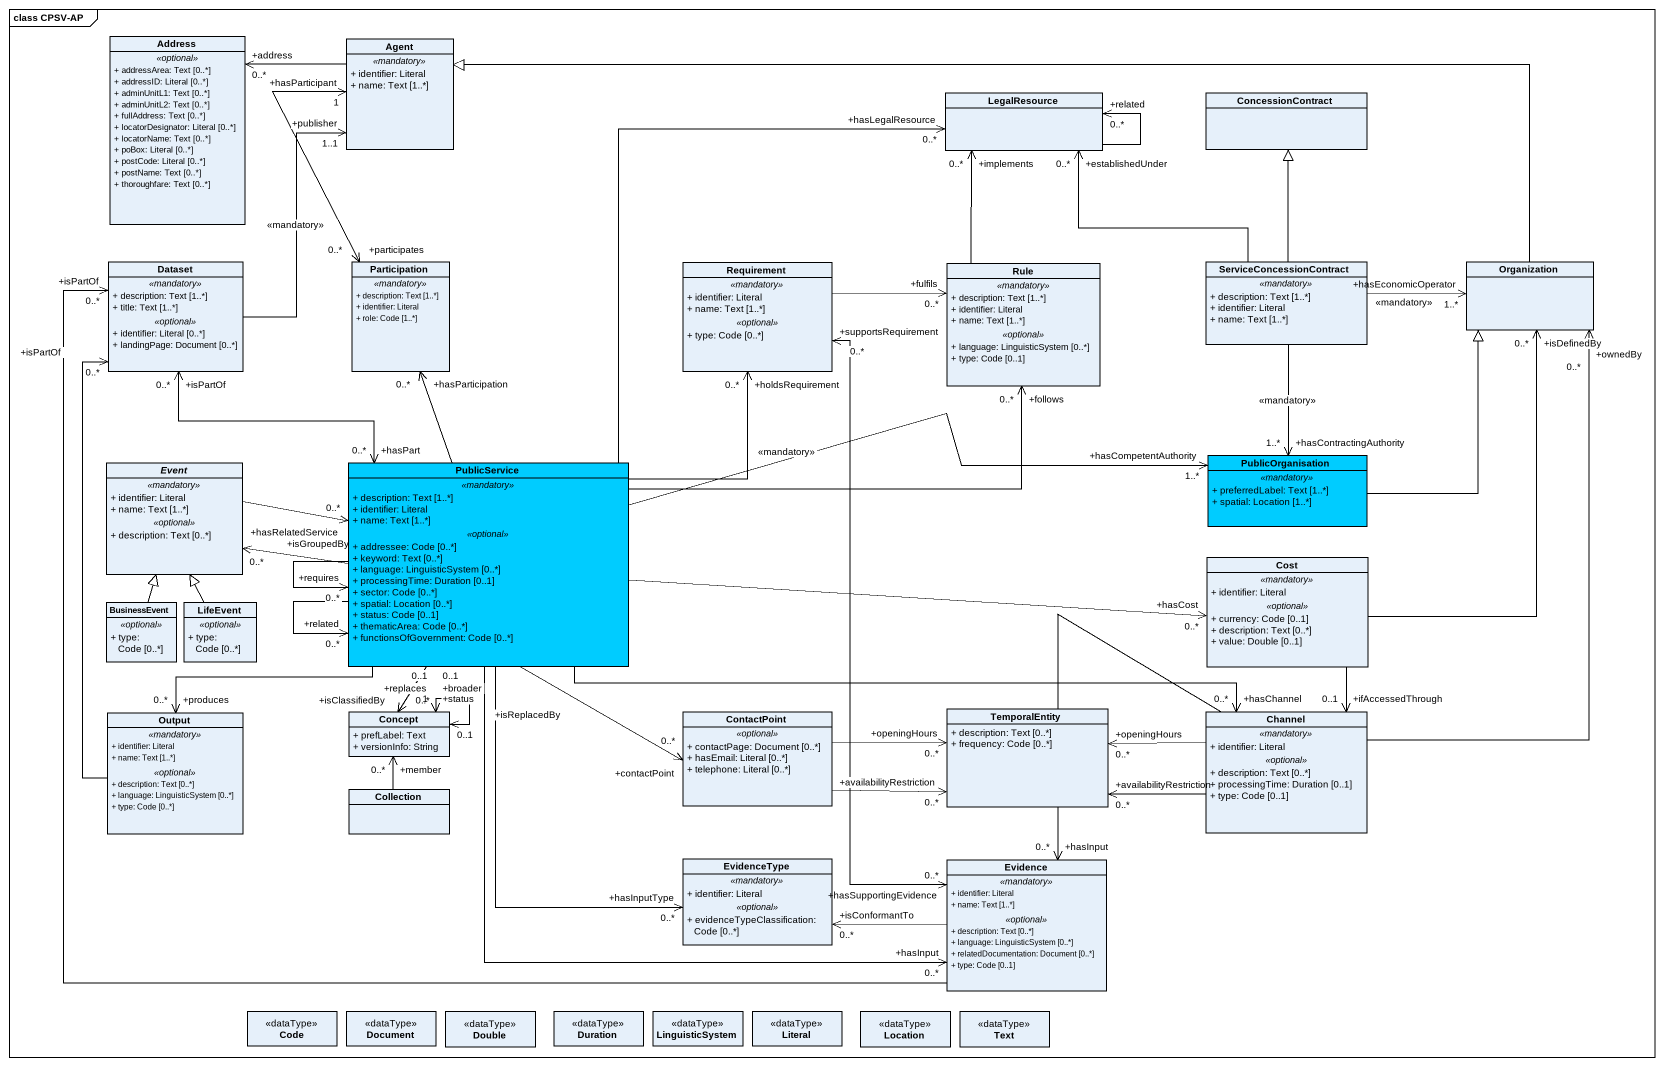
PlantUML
@startuml
mainframe class CPSV-AP
hide circle
hide empty members
skinparam classAttributeIconSize 0
class Address {
  .. <<optional>> ..
  + addressArea: Text [0..*]
  + addressID: Literal [0..*]
  + adminUnitL1: Text [0..*]
  + adminUnitL2: Text [0..*]
  + fullAddress: Text [0..*]
  + locatorDesignator: Literal [0..*]
  + locatorName: Text [0..*]
  + poBox: Literal [0..*]
  + postCode: Literal [0..*]
  + postName: Text [0..*]
  + thoroughfare: Text [0..*]
}
class "Agent" as Agent_ {
  .. <<mandatory>> ..
  + identifier: Literal
  + name: Text [1..*]
}
class LegalResource
class ConcessionContract
class Dataset {
  .. <<mandatory>> ..
  + description: Text [1..*]
  + title: Text [1..*]
  .. <<optional>> ..
  + identifier: Literal [0..*]
  + landingPage: Document [0..*]
}
class Participation {
  .. <<mandatory>> ..
  + description: Text [1..*]
  + identifier: Literal
  + role: Code [1..*]
}
class Requirement {
  .. <<mandatory>> ..
  + identifier: Literal
  + name: Text [1..*]
  .. <<optional>> ..
  + type: Code [0..*]
}
class Rule {
  .. <<mandatory>> ..
  + description: Text [1..*]
  + identifier: Literal
  + name: Text [1..*]
  .. <<optional>> ..
  + language: LinguisticSystem [0..*]
  + type: Code [0..1]
}
class ServiceConcessionContract {
  .. <<mandatory>> ..
  + description: Text [1..*]
  + identifier: Literal
  + name: Text [1..*]
}
class Organization
abstract class Event {
  .. <<mandatory>> ..
  + identifier: Literal
  + name: Text [1..*]
  .. <<optional>> ..
  + description: Text [0..*]
}
class PublicService #00CCFF {
  .. <<mandatory>> ..
  + description: Text [1..*]
  + identifier: Literal
  + name: Text [1..*]
  .. <<optional>> ..
  + addressee: Code [0..*]
  + keyword: Text [0..*]
  + language: LinguisticSystem [0..*]
  + processingTime: Duration [0..1]
  + sector: Code [0..*]
  + spatial: Location [0..*]
  + status: Code [0..1]
  + thematicArea: Code [0..*]
  + functionsOfGovernment: Code [0..*]
}
class PublicOrganisation #00CCFF {
  .. <<mandatory>> ..
  + preferredLabel: Text [1..*]
  + spatial: Location [1..*]
}
class Cost {
  .. <<mandatory>> ..
  + identifier: Literal
  .. <<optional>> ..
  + currency: Code [0..1]
  + description: Text [0..*]
  + value: Double [0..1]
}
class BusinessEvent {
  .. <<optional>> ..
  + type: Code [0..*]
}
class LifeEvent {
  .. <<optional>> ..
  + type: Code [0..*]
}
class Output {
  .. <<mandatory>> ..
  + identifier: Literal
  + name: Text [1..*]
  .. <<optional>> ..
  + description: Text [0..*]
  + language: LinguisticSystem [0..*]
  + type: Code [0..*]
}
class Concept {
  + prefLabel: Text
  + versionInfo: String
}
class ContactPoint {
  .. <<optional>> ..
  + contactPage: Document [0..*]
  + hasEmail: Literal [0..*]
  + telephone: Literal [0..*]
}
class TemporalEntity {
  + description: Text [0..*]
  + frequency: Code [0..*]
}
class Channel {
  .. <<mandatory>> ..
  + identifier: Literal
  .. <<optional>> ..
  + description: Text [0..*]
  + processingTime: Duration [0..1]
  + type: Code [0..1]
}
class Collection
class EvidenceType {
  .. <<mandatory>> ..
  + identifier: Literal
  .. <<optional>> ..
  + evidenceTypeClassification: Code [0..*]
}
class Evidence {
  .. <<mandatory>> ..
  + identifier: Literal
  + name: Text [1..*]
  .. <<optional>> ..
  + description: Text [0..*]
  + language: LinguisticSystem [0..*]
  + relatedDocumentation: Document [0..*]
  + type: Code [0..1]
}
class Code <<dataType>>
class Document <<dataType>>
class Double <<dataType>>
class Duration <<dataType>>
class LinguisticSystem <<dataType>>
class Literal <<dataType>>
class Location <<dataType>>
class Text <<dataType>>
Agent_ -left-> "+address\n0..*" Address
Agent_ "+hasParticipant\n1" <--> "+participates\n0..*" Participation
LegalResource --> "+related\n0..*" LegalResource
Dataset -up-> "+publisher\n1..1" Agent_ : <<mandatory>>
Requirement -right-> "+fulfils\n0..*" Rule
Rule -up-> "+implements\n0..*" LegalResource
ServiceConcessionContract -up-> "+establishedUnder\n0..*" LegalResource
ServiceConcessionContract -up-|> ConcessionContract
ServiceConcessionContract -right-> "+hasEconomicOperator\n1..*" Organization : <<mandatory>>
ServiceConcessionContract --> "+hasContractingAuthority\n1..*" PublicOrganisation : <<mandatory>>
Organization -left-|> Agent_
Event -right-> "+hasRelatedService\n0..*" PublicService
PublicService -up-> "+hasLegalResource\n0..*" LegalResource
PublicService "+hasPart\n0..*" <-up-> "+isPartOf\n0..*" Dataset
PublicService -up-> "+hasParticipation\n0..*" Participation
PublicService -up-> "+holdsRequirement\n0..*" Requirement
PublicService -right-> "+follows\n0..*" Rule
PublicService -left-> "+isGroupedBy\n0..*" Event
PublicService --> "+requires\n0..*" PublicService
PublicService --> "+related\n0..*" PublicService
PublicService -right-> "+hasCompetentAuthority\n1..*" PublicOrganisation : <<mandatory>>
PublicService -right-> "+hasCost\n0..*" Cost
PublicService --> "+produces\n0..*" Output
PublicService --> "+isClassifiedBy\n0..*" Concept
PublicService --> "+contactPoint\n0..*" ContactPoint
PublicService -right-> "+hasChannel\n0..*" Channel
PublicService --> "+hasInputType\n0..*" EvidenceType
PublicService --> "+hasInput\n0..*" Evidence
PublicOrganisation -up-|> Organization
Cost -up-> "+isDefinedBy\n0..*" Organization
Cost --> "+ifAccessedThrough\n0..1" Channel
BusinessEvent -up-|> Event
LifeEvent -up-|> Event
Output -up-> "+isPartOf\n0..*" Dataset
Concept --> "+broader\n0..1" Concept
Concept "+isReplacedBy\n0..1" <--> "+replaces\n0..1" Concept
Concept --> "+status\n1" Concept
ContactPoint -right-> "+availabilityRestriction\n0..*" TemporalEntity
ContactPoint -right-> "+openingHours\n0..*" TemporalEntity
Channel -up-> "+ownedBy\n0..*" Organization
Channel -left-> "+availabilityRestriction\n0..*" TemporalEntity
Channel -left-> "+openingHours\n0..*" TemporalEntity
Channel -left-> "+hasInput\n0..*" Evidence
Collection -up-> "+member\n0..*" Concept
Evidence -up-> "+isPartOf\n0..*" Dataset
Evidence "+hasSupportingEvidence\n0..*" <-up-> "+supportsRequirement\n0..*" Requirement
Evidence -left-> "+isConformantTo\n0..*" EvidenceType
@enduml
